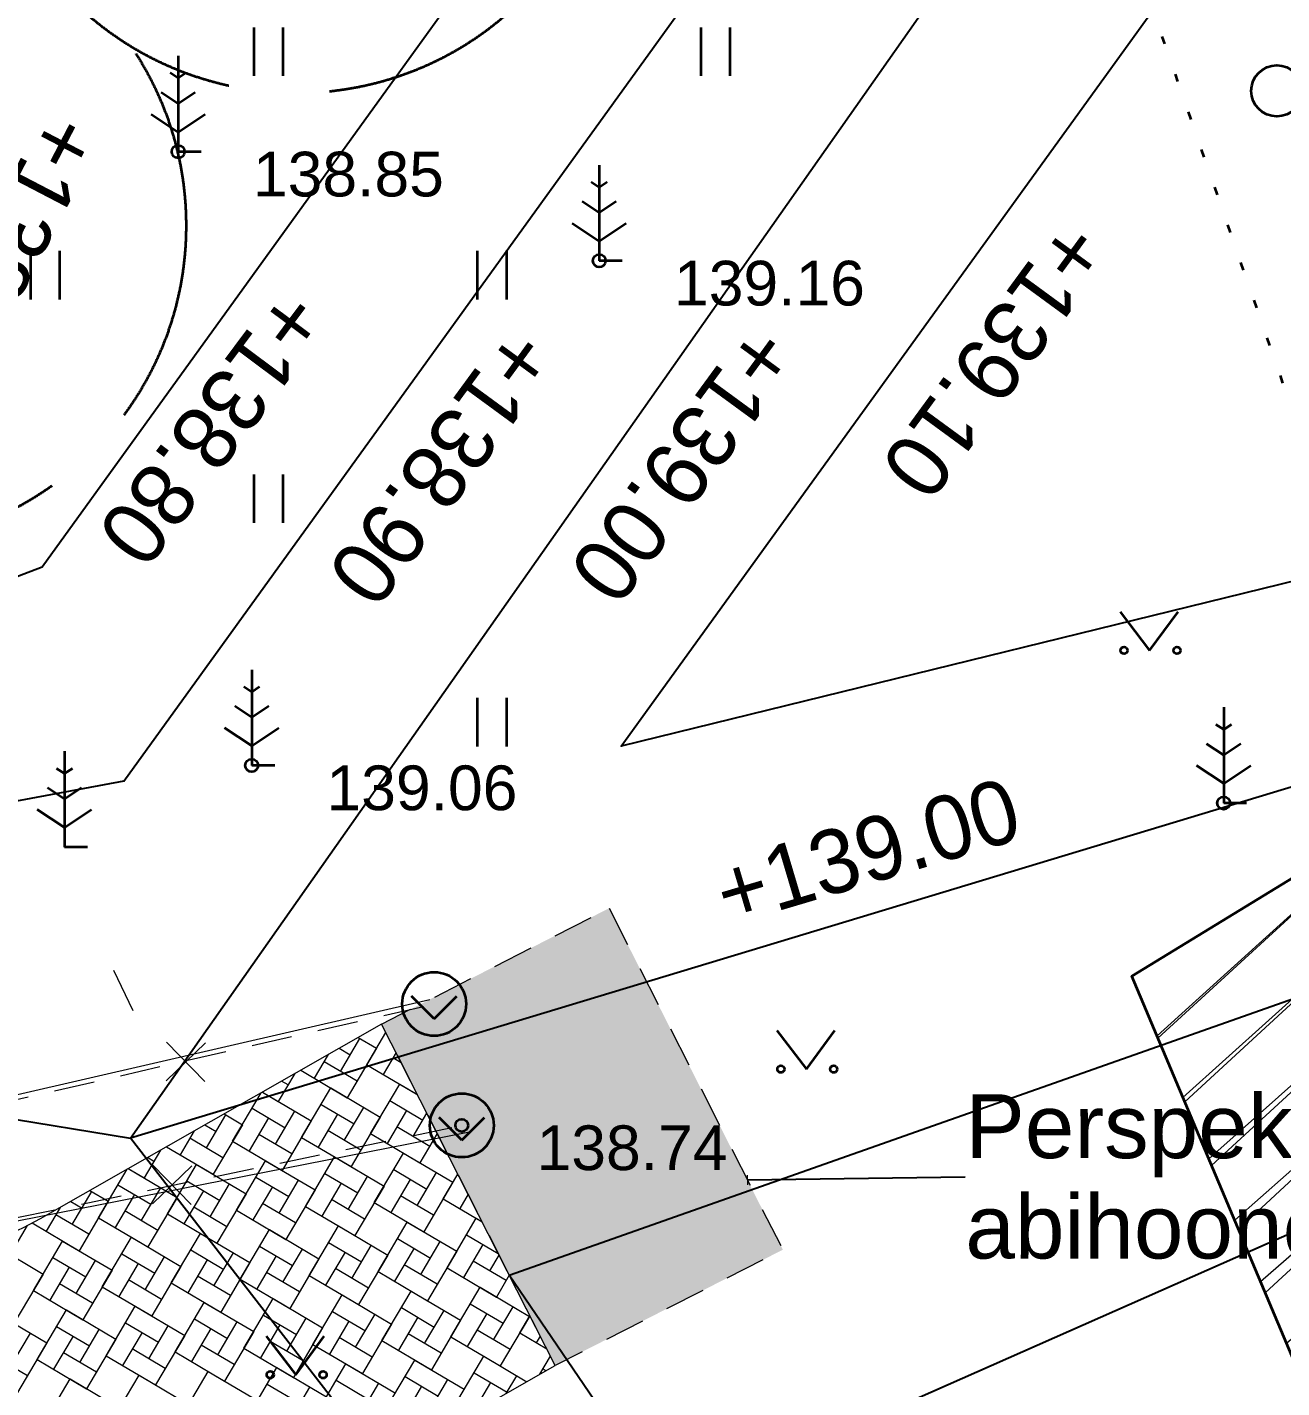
# Model space of a CAD drawing. Header units: millimetres. Extents: x 368386 to 996118, y -334862 to 250838.
# Drawn here: x 790731 to 810384, y -80723 to -59417 of the extents above; entities that cross this region are included whole.
import ezdxf

# ---------------------------------------------------------------- set-up
doc = ezdxf.new("R2010")
doc.units = ezdxf.units.MM
doc.header["$MEASUREMENT"] = 0
for name, pattern in [('HIDDEN', [4762.5, 3175, -1587.5]), ('KOLVIK', [625, 125, -500]), ('Long Dashed', [1058.3333015441901, 634.9999904632571, -423.333311080933])]:
    doc.linetypes.add(name, pattern=pattern)
doc.layers.add('_uusvertikaal', color=5, linetype='Continuous')
for name, color, linetype, lineweight in [('New_2D Drafting - General_Pen_No__1', 7, 'Continuous', 13), ('New__ASENDIPLAAN_Pen_No__1', 7, 'Continuous', 13), ('New__ASENDIPLAAN_Pen_No__101', 252, 'Continuous', 13), ('New_ei pindi_Pen_No__7', 7, 'Continuous', 35), ('New_HALJASTUS#1_Pen_No__7', 7, 'Continuous', 35), ('New_HALJASTUS_Pen_No__7', 7, 'Continuous', 35), ('New_Kanal_proj_kinnistu_Pen_No__7', 7, 'Continuous', 35), ('New_Kanal_proj_kinnistu_Pen_No__75', 6, 'Continuous', 20), ('New_korgus-EH2000#1_Pen_No__1', 7, 'Continuous', 13), ('New_korgus-EH2000#1_Pen_No__7', 7, 'Continuous', 35), ('New_KTRASS_Pen_No__75', 6, 'Continuous', 20), ('New_LIKV_TORUSTIK_Pen_No__1', 7, 'Continuous', 13), ('New_likvideeritav_Pen_No__1', 7, 'Continuous', 13), ('New_PUU_Pen_No__7', 7, 'Continuous', 35), ('New_TORUMP_Pen_No__7', 7, 'Continuous', 35)]:
    doc.layers.add(name, color=color, linetype=linetype, lineweight=lineweight)
doc.layers.add('New__ASENDIPLAAN_Pen_No__102', color=7, linetype='Continuous', lineweight=13, true_color=0xcccccc)
doc.layers.add('New__ASENDIPLAAN_Pen_No__61', color=7, linetype='Continuous', lineweight=20, true_color=0x6a6a6a)
doc.styles.add('GENERATED_STYLE_1', font='arial.ttf')
doc.linetypes.add('Ristid', pattern='A,0,[3,TRN_EP_AS-4-01_V01_Asendiplaan1.Shx,S=2000,R=0,X=0,Y=0],-2000,0', length=2000)
doc.dimstyles.new('GENERATED_STYLE__2', dxfattribs={"dimtxt": 0.18, "dimasz": 152, "dimexe": 0.18, "dimexo": 0.0625, "dimgap": 0, "dimtad": 0, "dimtih": 1, "dimtoh": 1, "dimdec": 4, "dimzin": 0, "dimdsep": 46, "dimcen": 0.09, "dimadec": 0, "dimazin": 0, "dimtfac": 1, "dimtdec": 4, "dimtmove": 0, "dimatfit": 3, "dimldrblk": 'ARROWHEAD_0', "dimfxl": 1, "dimtolj": 1, "dimtzin": 0, "dimarcsym": 0})

# ---------------------------------------------------------------- blocks, each defined once
blk = doc.blocks.new('*X1')
at = {"layer": 'New__ASENDIPLAAN_Pen_No__102', "color": 254, "linetype": 'Continuous', "lineweight": 13, "true_color": 0xcccccc}
for p, q in [((796049.7366564065, -75663.23046712972), (796348.450388563, -75157.11662237695)), ((795615.712290863, -75407.06470635776), (795791.3796896474, -75510.74545892578)), ((795638.8946814433, -75769.10242568507), (795943.8646978512, -75252.38849216652)), ((796202.2216646106, -75404.87350037045), (795744.7666399986, -76179.94440064828)), ((795915.8260414264, -75235.8397812546), (796202.2216646106, -75404.87350037045)), ((795447.6130712882, -75502.97092934005), (795228.05270648, -75874.9743842404)), ((795897.2516482025, -75921.587433889), (795380.5377146841, -75616.61741748112)), ((796509.7025472722, -75474.12733681935), (796308.0936231657, -75815.71547533367)), ((796591.277678747, -75634.49846559414), (796460.5786313697, -75557.35850857438)), ((794922.4004532091, -75802.62228161897), (794664.7257233128, -76239.20330955503)), ((795015.4847897362, -75749.51455656406), (795744.7666399986, -76179.94440064828)), ((796049.7366564065, -75663.23046712972), (796824.8075566842, -76120.68549174153)), ((794817.2107315167, -75980.84634279575), (794715.3710391728, -75920.73948166726)), ((795028.9546486274, -76802.53029272216), (795486.4096732393, -76027.45939244435)), ((795486.4096732393, -76027.45939244435), (796261.480573517, -76484.91441705616)), ((796108.995565313, -76743.27138381543), (796566.450589925, -75968.2004835376)), ((796566.450589925, -75968.2004835376), (796844.494149048, -76132.30472630587)), ((793948.9137319417, -76861.78920162891), (794397.1878351304, -76102.27363389773)), ((794415.2572886093, -76091.9644067704), (794664.7257233128, -76239.20330955503)), ((794415.2572886093, -76091.96440677039), (795181.4396568313, -76544.1733259629)), ((796413.9655817209, -76226.55745029687), (796930.6795152394, -76531.52746670475)), ((796832.2068646906, -76108.14876570429), (796824.8075566842, -76120.68549174153)), ((793538.0717569785, -76967.66116018425), (793843.0417733864, -76450.94722666571)), ((793815.0297874825, -76434.4142569767), (794101.3987401456, -76603.43223486964)), ((794253.8837483496, -76345.07526811035), (794770.5976818681, -76650.04528451823)), ((794618.1126736642, -76908.40225127751), (794923.0826900721, -76391.68831775896)), ((795592.2816317945, -76438.30136740755), (795287.3116153865, -76955.01530092611)), ((795333.9246650353, -76285.81635920361), (795850.6385985538, -76590.78637561148)), ((795698.1535903498, -76849.14334237076), (796003.1236067577, -76332.42940885221)), ((796261.480573517, -76484.91441705616), (795804.0255489051, -77259.98531733398)), ((796672.3225484802, -76379.0424585008), (796367.3525320722, -76895.75639201936)), ((796778.1945070355, -76789.88443346403), (796993.4590233999, -76425.15948014667)), ((793514.9160369191, -76605.63918207986), (793690.5567651824, -76709.30419342496)), ((794101.3987401456, -76603.43223486964), (793643.9437155337, -77378.50313514748)), ((794512.2407151089, -76497.5602763143), (794207.2706987009, -77014.27420983285)), ((795181.4396568313, -76544.1733259629), (794723.9846322194, -77319.24422624073)), ((795956.510557109, -77001.62835057471), (795439.7966235906, -76696.65833416683)), ((797036.5514737947, -76942.36944166796), (796519.8375402762, -76637.39942526008)), ((793346.7625989723, -76701.57633845547), (793127.2297820152, -77073.5331187396)), ((793796.4287237377, -77120.1461683882), (793279.7147902192, -76815.17615198031)), ((793948.9137319417, -76861.78920162891), (794723.9846322194, -77319.24422624073)), ((794876.4696404233, -77060.88725948145), (794359.7557069049, -76755.91724307356)), ((795028.9546486274, -76802.53029272216), (795804.0255489051, -77259.98531733398)), ((796108.995565313, -76743.27138381543), (796884.0664655907, -77200.72640842725)), ((797154.7111821091, -76742.17019458914), (796884.0664655907, -77200.72640842725)), ((792821.5499808935, -77001.22769073429), (792563.9027988481, -77437.76204405421)), ((792716.387807052, -77179.40507729493), (792614.5747852288, -77119.31395738933)), ((792914.6885357923, -76948.08903228615), (793643.9437155337, -77378.50313514748)), ((795088.213557534, -77882.57120940789), (795545.6685821459, -77107.50030913006)), ((795545.6685821459, -77107.50030913006), (796320.7394824236, -77564.95533374188)), ((796168.2544742196, -77823.31230050114), (796625.7094988317, -77048.24140022331)), ((796625.7094988317, -77048.24140022331), (797400.7803991092, -77505.69642483514)), ((791848.090807477, -78060.34793612809), (792296.3373628146, -77300.87904301305)), ((792314.4610346655, -77290.53888249247), (792563.9027988481, -77437.76204405421)), ((792314.4610346655, -77290.53888249246), (793080.6167323666, -77742.73206046209)), ((792928.1317241626, -78001.08902722136), (793385.5867487746, -77226.01812694353)), ((793385.5867487746, -77226.01812694353), (794160.6576490522, -77683.47315155534)), ((794008.1726408483, -77941.83011831462), (794465.6276654602, -77166.75921803681)), ((794465.6276654602, -77166.75921803681), (795240.6985657379, -77624.21424264862)), ((796473.2244906275, -77306.59836698258), (796989.938424146, -77611.56838339046)), ((792153.0608238849, -77543.63400260954), (792669.7747574034, -77848.60401901741)), ((793233.1017405705, -77484.3750937028), (793749.815674089, -77789.34511011068)), ((793597.3306658851, -78047.70207686996), (793902.300682293, -77530.98814335141)), ((794313.1426572562, -77425.11618479606), (794829.8565907747, -77730.08620120394)), ((794677.3715825708, -77988.44316796323), (794982.3415989787, -77471.72923444468)), ((795651.5405407011, -77518.34228409326), (795346.5705242931, -78035.05621761183)), ((795393.1835739419, -77365.85727588933), (795909.8975074604, -77670.82729229721)), ((795757.4124992564, -77929.18425905648), (796062.3825156643, -77412.47032553794)), ((796731.5814573868, -77459.08337518653), (796426.6114409788, -77975.79730870508)), ((796837.4534159421, -77869.92535014974), (797142.42343235, -77353.2114166312)), ((797400.7803991092, -77505.69642483514), (796943.3253744973, -78280.76732511296)), ((797248.2953909053, -77764.05339159441), (797477.2154995275, -77376.19162347412)), ((791437.2488325139, -78166.21989468344), (791742.2188489218, -77649.50596116489)), ((791714.2335335388, -77632.98873269874), (792000.575815681, -77801.99096936882)), ((792411.4177906441, -77696.11901081348), (792106.4477742361, -78212.83294433204)), ((792517.2897491994, -78106.96098577669), (792822.2597656073, -77590.24705225814)), ((793080.6167323666, -77742.73206046209), (792623.1617077547, -78517.80296073991)), ((793491.4587073298, -77636.86010190673), (793186.4886909218, -78153.57403542529)), ((794160.6576490522, -77683.47315155534), (793703.2026244403, -78458.54405183317)), ((794571.4996240155, -77577.60119300001), (794266.5296076075, -78094.31512651857)), ((795240.6985657379, -77624.21424264862), (794783.243541126, -78399.28514292644)), ((796320.7394824236, -77564.95533374188), (795863.2844578117, -78340.02623401971)), ((797095.8103827013, -78022.41035835368), (796579.0964491828, -77717.4403419458)), ((797248.2953909053, -77764.05339159441), (797857.3600665112, -78123.52979055306)), ((797638.4676582367, -77693.20233791652), (797506.6523576645, -77916.53839979836)), ((791245.9121266567, -77900.18174757066), (791026.4068575506, -78272.09185323877)), ((791414.1197829753, -77804.21365780188), (791589.7338407178, -77907.86292792416)), ((792000.575815681, -77801.99096936882), (791543.1207910691, -78577.06186964666)), ((792775.6467159586, -78259.44599398064), (792258.9327824402, -77954.47597757276)), ((793855.6876326443, -78200.18708507389), (793338.9736991258, -77895.21706866601)), ((794008.1726408483, -77941.83011831462), (794783.243541126, -78399.28514292644)), ((794935.7285493299, -78140.92817616716), (794419.0146158115, -77835.95815975929)), ((795088.213557534, -77882.57120940789), (795863.2844578117, -78340.02623401971)), ((796015.7694660156, -78081.66926726043), (795499.0555324972, -77776.69925085254)), ((796168.2544742196, -77823.31230050114), (796943.3253744973, -78280.76732511296)), ((790732.1430012326, -78180.44426886679), (790463.0798743833, -78636.3207785534)), ((790806.9255674463, -78142.55167964875), (791543.1207910691, -78577.06186964666)), ((791695.605799273, -78318.70490288737), (791178.8918657546, -78013.73488647949)), ((791848.090807477, -78060.34793612809), (792623.1617077547, -78517.80296073991)), ((792928.1317241626, -78001.08902722136), (793703.2026244403, -78458.54405183317)), ((795147.4724664406, -78962.61212609359), (795604.9274910525, -78187.54122581576)), ((795604.9274910525, -78187.54122581576), (796379.9983913302, -78644.99625042758)), ((796227.5133831262, -78903.35321718686), (796684.9684077383, -78128.28231690904)), ((796684.9684077383, -78128.28231690904), (797460.0393080158, -78585.73734152086)), ((797307.554299812, -78844.09430828012), (797765.0093244239, -78069.0234080023)), ((797765.0093244239, -78069.0234080023), (797857.3600665112, -78123.529790553)), ((791907.3497163835, -79140.3888528138), (792364.8047409954, -78365.31795253597)), ((792364.8047409954, -78365.31795253597), (793139.8756412731, -78822.77297714779)), ((792987.3906330691, -79081.12994390707), (793444.8456576811, -78306.05904362924)), ((793444.8456576811, -78306.05904362924), (794219.9165579587, -78763.51406824107)), ((794067.4315497549, -79021.87103500032), (794524.8865743668, -78246.8001347225)), ((794524.8865743668, -78246.8001347225), (795299.9574746445, -78704.25515933432)), ((796532.4833995341, -78386.63928366831), (797049.1973330526, -78691.60930007618)), ((797612.5243162198, -78327.38037476156), (798110.5766997255, -78621.33614741784)), ((790204.7229076242, -78483.83577034945), (790979.7938079018, -78941.29079496127)), ((790827.3087996979, -79199.64776172054), (791284.7638243098, -78424.57686144272)), ((791284.7638243098, -78424.57686144272), (792059.8347245875, -78882.03188605454)), ((793292.360649477, -78564.41601038851), (793809.0745829955, -78869.38602679639)), ((793656.5895747916, -79127.74299355567), (793961.5595911995, -78611.02906003712)), ((794372.4015661628, -78505.15710148177), (794889.1154996813, -78810.12711788966)), ((794736.6304914774, -79068.48408464892), (795041.6005078853, -78551.77015113039)), ((795710.7994496077, -78598.38320077898), (795405.8294331997, -79115.09713429752)), ((795452.4424828485, -78445.89819257503), (795969.156416367, -78750.86820898291)), ((795816.671408163, -79009.22517574219), (796121.6414245709, -78492.51124222364)), ((796790.8403662934, -78539.12429187224), (796485.8703498854, -79055.8382253908)), ((796896.7123248487, -78949.96626683546), (797201.6823412566, -78433.25233331691)), ((797460.0393080158, -78585.73734152086), (797002.5842834039, -79360.80824179867)), ((797870.8812829792, -78479.8653829655), (797565.9112665711, -78996.57931648406)), ((791132.2788161058, -78682.93382820199), (791648.9927496243, -78987.90384460986)), ((791496.5077414204, -79246.26081136914), (791801.4777578283, -78729.54687785059)), ((792470.6766995506, -78776.15992749917), (792165.7066831426, -79292.87386101774)), ((792212.3197327914, -78623.67491929524), (792729.0336663099, -78928.64493570312)), ((792576.5486581059, -79187.0019024624), (792881.5186745138, -78670.28796894386)), ((793139.8756412731, -78822.77297714779), (792682.4206166612, -79597.84387742562)), ((793550.7176162363, -78716.90101859246), (793245.7475998283, -79233.614952111)), ((794219.9165579587, -78763.51406824107), (793762.4615333468, -79538.58496851889)), ((794630.758532922, -78657.64210968571), (794325.7885165141, -79174.35604320427)), ((795299.9574746445, -78704.25515933432), (794842.5024500326, -79479.32605961215)), ((796379.9983913302, -78644.99625042758), (795922.5433667183, -79420.0671507054)), ((797155.069291608, -79102.4512750394), (796638.3553580894, -78797.48125863152)), ((798235.1102082935, -79043.19236613266), (797718.3962747752, -78738.22234972478)), ((797976.7532415345, -78890.70735792872), (798122.2242120409, -78644.23434963581)), ((790979.7938079018, -78941.29079496127), (790522.3387832899, -79716.3616952391)), ((791390.635782865, -78835.41883640592), (791085.6657664571, -79352.13276992449)), ((792059.8347245875, -78882.03188605454), (791602.3796999756, -79657.10278633235)), ((792834.9056248651, -79339.48691066634), (792318.1916913467, -79034.51689425846)), ((793914.9465415508, -79280.2280017596), (793398.2326080323, -78975.25798535174)), ((794067.4315497549, -79021.87103500032), (794842.5024500326, -79479.32605961215)), ((794994.9874582365, -79220.96909285287), (794478.2735247181, -78915.99907644499)), ((795147.4724664406, -78962.61212609359), (795922.5433667183, -79420.0671507054)), ((796075.0283749222, -79161.71018394612), (795558.3144414038, -78856.74016753824)), ((796227.5133831262, -78903.35321718686), (797002.5842834039, -79360.80824179867)), ((797307.554299812, -78844.09430828012), (798082.6252000896, -79301.54933289194)), ((798283.4764097435, -78961.2449980114), (798082.6252000896, -79301.54933289194)), ((790827.3087996979, -79199.64776172054), (791602.3796999756, -79657.10278633235)), ((791754.8647081795, -79398.74581957307), (791238.1507746611, -79093.7758031652)), ((791907.3497163835, -79140.3888528138), (792682.4206166612, -79597.84387742562)), ((792987.3906330691, -79081.12994390707), (793762.4615333468, -79538.58496851889)), ((796286.7722920327, -79983.39413387257), (796744.2273166447, -79208.32323359474)), ((796744.2273166447, -79208.32323359474), (797519.2982169223, -79665.77825820656)), ((797366.8132087186, -79924.13522496582), (797824.2682333305, -79149.06432468799)), ((797824.2682333305, -79149.06432468799), (798599.3391336082, -79606.51934929982)), ((791966.6086252901, -80220.4297694995), (792424.063649902, -79445.35886922167)), ((792424.063649902, -79445.35886922167), (793199.1345501797, -79902.8138938335)), ((793046.6495419757, -80161.17086059277), (793504.1045665877, -79386.09996031495)), ((793504.1045665877, -79386.09996031495), (794279.1754668653, -79843.55498492677)), ((794126.6904586614, -80101.91195168605), (794584.1454832733, -79326.84105140822)), ((794584.1454832733, -79326.84105140822), (795359.216383551, -79784.29607602004)), ((795206.7313753471, -80042.6530427793), (795664.186399959, -79267.58214250149)), ((795664.186399959, -79267.58214250149), (796439.2573002367, -79725.0371671133)), ((796591.7423084406, -79466.680200354), (797108.4562419591, -79771.65021676189)), ((797671.7832251264, -79407.42129144726), (798188.497158645, -79712.39130785514)), ((798036.0121504411, -79970.74827461442), (798340.982166849, -79454.03434109587)), ((790263.9818165308, -79563.87668703518), (791039.0527168084, -80021.331711647)), ((790886.5677086045, -80279.68867840625), (791344.0227332164, -79504.61777812842)), ((791344.0227332164, -79504.61777812842), (792119.0936334941, -79962.07280274024)), ((793351.6195583836, -79644.45692707422), (793868.3334919021, -79949.42694348209)), ((794431.6604750693, -79585.19801816749), (794948.3744085878, -79890.16803457537)), ((794795.8894003839, -80148.52500133465), (795100.8594167918, -79631.8110678161)), ((795770.0583585142, -79678.42411746469), (795465.0883421062, -80195.13805098325)), ((795511.701391755, -79525.93910926074), (796028.4153252735, -79830.90912566862)), ((795875.9303170695, -80089.2660924279), (796180.9003334774, -79572.55215890936)), ((796850.0992751999, -79619.16520855794), (796545.1292587919, -80135.8791420765)), ((796955.9712337552, -80030.00718352117), (797260.9412501631, -79513.29325000262)), ((797519.2982169223, -79665.77825820656), (797061.8431923104, -80440.84915848439)), ((797930.1401918856, -79559.90629965121), (797625.1701754777, -80076.62023316976)), ((798599.3391336082, -79606.51934929982), (798141.8841089963, -80381.59024957764)), ((798446.8541254043, -79864.87631605908), (798605.9808051486, -79595.2662947627)), ((790475.7257336413, -80385.5606369616), (790780.6957500492, -79868.84670344305)), ((791191.5377250124, -79762.97474488769), (791708.2516585309, -80067.94476129557)), ((791555.766650327, -80326.30172805484), (791860.7366667348, -79809.5877945363)), ((792529.9356084572, -79856.20084418489), (792224.9655920492, -80372.91477770344)), ((792271.578641698, -79703.71583598094), (792788.2925752165, -80008.68585238882)), ((792635.8075670125, -80267.0428191481), (792940.7775834204, -79750.32888562955)), ((793609.9765251429, -79796.94193527816), (793305.0065087349, -80313.65586879672)), ((793715.8484836982, -80207.78391024137), (794020.8185001061, -79691.06997672284)), ((794279.1754668653, -79843.55498492677), (793821.7204422534, -80618.62588520459)), ((794690.0174418285, -79737.68302637142), (794385.0474254206, -80254.39695988999)), ((795359.216383551, -79784.29607602004), (794901.7613589391, -80559.36697629787)), ((796439.2573002367, -79725.0371671133), (795981.8022756248, -80500.10806739112)), ((797214.3282005144, -80182.4921917251), (796697.6142669959, -79877.52217531722)), ((798294.3691172001, -80123.23328281836), (797777.6551836818, -79818.26326641049)), ((798446.8541254043, -79864.87631605908), (798870.2265993685, -80114.75521801229)), ((791039.0527168084, -80021.331711647), (790581.5976921965, -80796.40261192482)), ((791449.8946917716, -79915.45975309162), (791144.9246753637, -80432.17368661019)), ((792119.0936334941, -79962.07280274024), (791661.6386088822, -80737.14370301807)), ((793199.1345501797, -79902.8138938335), (792741.6795255678, -80677.88479411132)), ((793974.2054504574, -80360.26891844532), (793457.4915169389, -80055.29890203744)), ((794126.6904586614, -80101.91195168605), (794901.7613589391, -80559.36697629787)), ((795054.246367143, -80301.01000953859), (794537.5324336246, -79996.0399931307)), ((795206.7313753471, -80042.6530427793), (795981.8022756248, -80500.10806739112)), ((796134.2872838287, -80241.75110063184), (795617.5733503103, -79936.78108422397)), ((796286.7722920327, -79983.39413387257), (797061.8431923104, -80440.84915848439)), ((797366.8132087186, -79924.13522496582), (798141.8841089963, -80381.59024957764)), ((798767.2330028511, -79912.27694313823), (798705.2110921633, -80017.36132426302)), ((790734.0827004005, -80538.04564516553), (790217.368766882, -80233.07562875767)), ((790886.5677086045, -80279.68867840625), (791661.6386088822, -80737.14370301807)), ((791814.1236170861, -80478.78673625879), (791297.4096835677, -80173.8167198509)), ((791966.6086252901, -80220.4297694995), (792741.6795255678, -80677.88479411132)), ((792894.1645337717, -80419.52782735204), (792377.4506002533, -80114.55781094416)), ((793046.6495419757, -80161.17086059277), (793821.7204422534, -80618.62588520459)), ((796346.0312009393, -81063.43505055827), (796803.4862255513, -80288.36415028044)), ((796803.4862255513, -80288.36415028044), (797578.5571258289, -80745.81917489225)), ((797426.072117625, -81004.17614165152), (797883.5271422369, -80229.1052413737)), ((797883.5271422369, -80229.1052413737), (798558.9650015541, -80627.75579379027)), ((798761.5085247516, -80512.19794439313), (798928.4852005538, -80229.28759151387)), ((792025.8675341967, -81300.47068618522), (792483.3225588086, -80525.3997859074)), ((792483.3225588086, -80525.3997859074), (793258.3934590863, -80982.85481051922)), ((793105.9084508823, -81241.2117772785), (793563.3634754943, -80466.14087700067)), ((793563.3634754943, -80466.14087700067), (794338.4343757719, -80923.59590161248)), ((794185.949367568, -81181.95286837175), (794643.4043921799, -80406.88196809393)), ((794643.4043921799, -80406.88196809393), (795418.4752924576, -80864.33699270575)), ((795265.9902842537, -81122.69395946502), (795723.4453088656, -80347.62305918719)), ((795723.4453088656, -80347.62305918719), (796498.5162091433, -80805.078083799)), ((797731.0421340329, -80487.46220813297), (798247.7560675514, -80792.43222454084)), ((798236.2959066727, -80811.849296672), (798400.2410757554, -80534.07525778159)), ((798811.0830507186, -80428.20329922624), (798859.0787521176, -80456.53086868713)), ((790945.8266175111, -81359.72959509197), (791403.281642123, -80584.65869481413)), ((791403.281642123, -80584.65869481413), (792178.3525424007, -81042.11371942595)), ((794490.9193839759, -80665.23893485319), (795007.6333174944, -80970.20895126107)), ((794855.1483092905, -81228.56591802035), (795160.1183256983, -80711.8519845018)), ((795570.9603006616, -80605.98002594645), (796087.6742341801, -80910.95004235434)), ((795935.1892259761, -81169.3070091136), (796240.159242384, -80652.59307559507)), ((796909.3581841065, -80699.20612524365), (796604.3881676985, -81215.9200587622)), ((796651.0012173472, -80546.7211170397), (797167.7151508657, -80851.69113344759)), ((797015.2301426618, -81110.04810020687), (797320.2001590697, -80593.33416668832)), ((797989.3991007921, -80639.9472163369), (797711.0832885936, -81111.5006489509))]:
    blk.add_line(p, q, dxfattribs=at)
blk = doc.blocks.new('ARROWHEAD_0')
at = {"color": 0, "linetype": 'Continuous', "lineweight": 0}
for p, q in [((0, 0), (-1, 0)), ((0, -0.5), (0, 0.5))]:
    blk.add_line(p, q, dxfattribs=at)

msp = doc.modelspace()

# ---------------------------------------------------------------- hatches: boundary and pattern name
at = {"layer": 'New__ASENDIPLAAN_Pen_No__101', "linetype": 'Continuous', "lineweight": 0, "true_color": 0x262626}
msp.add_hatch(color=250, dxfattribs=at).paths.add_polyline_path([(799847.4421562393, -73213.29951943303), (802567.7304829882, -78561.1992398241), (799002.4640027278, -80374.72479098983), (796282.1756759788, -75026.82507059892)])
at = {"layer": 'New_Kanal_proj_kinnistu_Pen_No__75', "linetype": 'Continuous', "lineweight": 20}
h = msp.add_hatch(dxfattribs=at)
h.set_pattern_fill('JIS_LC_20_0001', color=6, style=0, pattern_type=2)
h.set_pattern_definition([(45, (-640525210.1040568, -6432847529.913312), (-707.1067811865477, 707.1067811865477), []), (45, (-640525190.1040568, -6432847529.913312), (-707.1067811865477, 707.1067811865477), [])])
h.paths.add_polyline_path([(828012.823012828, -100795.2954084734), (812637.8626403707, -71463.95242634512), (808033.9408392861, -74275.3324718336), (813845.9541281295, -88063.57640727708), (798437.4965517159, -91084.89229671011), (795197.261066463, -93029.41064956883), (790915.0717092521, -104103.9324053685), (789203.4379178035, -112199.5449108193), (790458.6368200212, -117957.6920545782), (786065.4406620265, -119325.9644950862), (782984.4943176099, -116817.4638846079), (771003.0498918454, -120067.1117822761), (769576.6903702711, -111344.3741244386), (766723.963441847, -112028.5110264207), (762728.9171956322, -108258.7016564916), (745099.0777096554, -100277.1112858439), (743276.9772676361, -100858.1137466366), (742307.0526352926, -103423.6247423227), (742763.4875245235, -104962.931066298), (745673.2693069457, -105076.9545654888), (747955.4476956214, -106502.2373912046), (755087.2610741603, -114141.759993055), (758399.6164812084, -125902.6605547527), (762792.812639203, -128069.0920320461), (765417.320151751, -131375.7503158535), (771921.5340791811, -133143.1022747541), (774032.5518486166, -130463.5691433335), (777341.7097235174, -126244.7283244813), (786926.8660527264, -125674.61492169), (800512.552927768, -119666.0535507957), (796062.3019156588, -112482.623581321), (798287.4293930904, -109803.0890864442)])

# ---------------------------------------------------------------- linework, layer by layer
at = {"layer": '_uusvertikaal', "color": 5}
for p, q in [((790963.5725446502, -67868.979414547), (806028.8074795407, -47005.40237336418)), ((792242.4486570822, -71222.444136023), (807398.1130283698, -50233.63296996815)), ((792350.2964099451, -76811.62428881577), (808767.418577199, -53461.86356657211)), ((813587.6816488194, -70392.10031427487), (792350.2964099451, -76811.62428881577)), ((816011.6950462946, -75880.6483052157), (803230.7166583798, -81525.35850840299))]:
    msp.add_line(p, q, dxfattribs=at)
at = {"layer": '_uusvertikaal'}
msp.add_line((784934.7698647513, -75608.33396171826), (792350.2964099451, -76811.62428881577), dxfattribs=at)
at = {"layer": '_uusvertikaal', "color": 5}
for points in [[(812375.6749500817, -67647.82631880445), (800036.9378276619, -70677.10933062158), (810136.724126028, -56690.09416317612)], [(792242.4486570822, -71222.444136023), (783416.4894795786, -72868.77490658838)], [(807540.0869525106, -92552.1018201102), (798283.4765068168, -78961.24483353914), (814799.688347557, -73136.37430974528)], [(807698.0715269194, -96635.40432256198), (792350.2964099451, -76811.62428881579)]]:
    msp.add_lwpolyline(points, dxfattribs=at)
at = {"layer": '_uusvertikaal'}
msp.add_lwpolyline([(779112.5513195926, -72354.48458093754), (782446.060498864, -71117.74951797121), (790963.5725446502, -67868.97941454698)], dxfattribs=at)
at = {"layer": 'New_2D Drafting - General_Pen_No__1', "color": 7, "linetype": 'Continuous', "lineweight": 13}
msp.add_line((792391.1631292552, -74821.31922009948), (792088.617598044, -74190.0774268506), dxfattribs=at)
at = {"layer": 'New__ASENDIPLAAN_Pen_No__1', "color": 7, "linetype": 'Continuous', "lineweight": 13, "flags": 128}
msp.add_lwpolyline([(778260.0638679237, -70770.3082778296), (781397.0873436508, -76586.53527817474, -0.2341365603581545), (781489.3587374038, -79248.55589863137), (779757.4520012845, -83071.8219423602), (782198.706931862, -84256.33258252787), (787697.9771287035, -86824.31237136769), (799002.4640027278, -80374.72479098983), (797801.0025096994, -78012.7347385766), (796282.1756759788, -75026.82507059892), (790933.6149555712, -78078.35772127617, -0.4178513852653502), (785452.7726149445, -76543.00922903566), (782049.9187232727, -70402.95810063176), (781332.6104302615, -69108.6593343239)], format="xyb", close=True, dxfattribs=at)
at = {"layer": 'New__ASENDIPLAAN_Pen_No__61', "color": 251, "linetype": 'Long Dashed', "lineweight": 20, "true_color": 0x6a6a6a, "flags": 128}
msp.add_lwpolyline([(799847.4421562393, -73213.29951943303), (802567.7304829882, -78561.1992398241), (799002.4640027278, -80374.72479098983), (796282.1756759788, -75026.82507059892)], close=True, dxfattribs=at)
at = {"layer": 'New_ei pindi_Pen_No__7', "color": 7, "linetype": 'HIDDEN', "lineweight": 35}
for centre, radius in [((804441.0361594596, -44567.67403289028), 50000), ((788219.4498052663, -62524.68412417271), 5000)]:
    msp.add_circle(centre, radius, dxfattribs=at)
msp.add_arc((794955.132925876, -55445.46321081819), 5000.000000154951, 221.3063167326363, 311.3069591502642, dxfattribs=at)
at = {"layer": 'New_HALJASTUS#1_Pen_No__7', "color": 7, "linetype": 'Continuous', "lineweight": 35}
for p, q in [((794282.0977201296, -59419.49397373298), (794282.0977201296, -60180.60968305269)), ((794737.1536982788, -59419.49397373298), (794737.1536982788, -60180.60968305269)), ((801282.0977201296, -59419.49397373298), (801282.0977201296, -60180.60968305269)), ((801737.1536982788, -59419.49397373298), (801737.1536982788, -60180.60968305269)), ((790782.0977201296, -62919.49397373298), (790782.0977201296, -63680.60968305269)), ((791237.1536982788, -62919.49397373298), (791237.1536982788, -63680.60968305269)), ((797782.0977201296, -62919.49397373298), (797782.0977201296, -63680.60968305269)), ((798237.1536982788, -62919.49397373298), (798237.1536982788, -63680.60968305269)), ((794282.0977201296, -66419.49397373298), (794282.0977201296, -67180.6096830527)), ((794737.1536982788, -66419.49397373298), (794737.1536982788, -67180.6096830527)), ((807850.7373242716, -68569.67926631967), (808314.1421039433, -69176.38555123756)), ((808314.1421039433, -69176.38555123756), (808759.7236228718, -68569.67926631967)), ((797782.0977201296, -69919.49397373298), (797782.0977201296, -70680.6096830527)), ((798237.1536982788, -69919.49397373298), (798237.1536982788, -70680.6096830527)), ((802474.4060261252, -75126.18084951589), (802937.8108057969, -75732.88713443378)), ((802937.8108057969, -75732.88713443378), (803383.3923247254, -75126.18084951589)), ((794475.4740947934, -79912.42700583587), (794938.8788744651, -80519.13329075376)), ((794938.8788744651, -80519.13329075376), (795384.4603933936, -79912.42700583587))]:
    msp.add_line(p, q, dxfattribs=at)
at = {"layer": 'New_HALJASTUS#1_Pen_No__7', "color": 7, "linetype": 'KOLVIK', "lineweight": 35, "flags": 128}
msp.add_lwpolyline([(802138.6257092778, -30211.05182777444), (802430.6257091772, -34393.05182780424), (807069.6257092601, -43545.0518285046), (814375.6257092424, -51630.05182846735), (805416.6257092108, -50692.05182838539), (811741.8811382337, -68851.30604031781), (822615.75116793, -71555.05182828108)], dxfattribs=at)
at = {"layer": 'New_HALJASTUS#1_Pen_No__7', "color": 7, "linetype": 'Continuous', "lineweight": 35}
for centre, radius in [((810306.027775219, -60413.90804994205), 400.0000000232831), ((807913.1187369891, -69176.38555123756), 55.00591521184057), ((808741.9003621286, -69176.38555123756), 55.00591521184057), ((802536.7874388427, -75732.88713443378), 55.00591521184057), ((803365.5690639822, -75732.88713443378), 55.00591521184057), ((794537.855507511, -80519.13329075376), 55.00591521184057), ((795366.6371326505, -80519.13329075376), 55.00591521184057)]:
    msp.add_circle(centre, radius, dxfattribs=at)
at = {"layer": 'New_HALJASTUS_Pen_No__7', "color": 7, "linetype": 'Continuous', "lineweight": 35}
msp.add_circle((810306.0277752188, -60413.90804994205), 400.0000000232831, dxfattribs=at)
at = {"layer": 'New_Kanal_proj_kinnistu_Pen_No__7', "color": 7, "linetype": 'Continuous', "lineweight": 35, "flags": 128}
msp.add_lwpolyline([(758399.6164812084, -125902.6605547527), (755087.2610741603, -114141.759993055), (747955.4476956214, -106502.2373912046), (745673.2693069457, -105076.9545654888), (742763.4875245235, -104962.931066298), (742307.0526352926, -103423.6247423227), (743276.9772676361, -100858.1137466366), (745099.0777096554, -100277.1112858439), (762728.9171956322, -108258.7016564916), (766723.963441847, -112028.5110264207), (769576.6903702711, -111344.3741244386), (771003.0498918454, -120067.1117822761), (782984.4943176099, -116817.4638846079), (786065.4406620265, -119325.9644950862), (790458.6368200212, -117957.6920545782), (789203.4379178035, -112199.5449108193), (790915.0717092521, -104103.9324053685), (795197.261066463, -93029.41064956883), (798437.4965517159, -91084.89229671011), (813845.9541281295, -88063.57640727708), (808033.9408392861, -74275.3324718336), (812637.8626403707, -71463.95242634512)], dxfattribs=at)
at = {"layer": 'New_Kanal_proj_kinnistu_Pen_No__75', "color": 6, "linetype": 'Continuous', "lineweight": 20, "flags": 128}
msp.add_lwpolyline([(758399.6164812084, -125902.6605547527), (755087.2610741603, -114141.759993055), (747955.4476956214, -106502.2373912046), (745673.2693069457, -105076.9545654888), (742763.4875245235, -104962.931066298), (742307.0526352926, -103423.6247423227), (743276.9772676361, -100858.1137466366), (745099.0777096554, -100277.1112858439), (762728.9171956322, -108258.7016564916), (766723.963441847, -112028.5110264207), (769576.6903702711, -111344.3741244386), (771003.0498918454, -120067.1117822761), (782984.4943176099, -116817.4638846079), (786065.4406620265, -119325.9644950862), (790458.6368200212, -117957.6920545782), (789203.4379178035, -112199.5449108193), (790915.0717092521, -104103.9324053685), (795197.261066463, -93029.41064956883), (798437.4965517159, -91084.89229671011), (813845.9541281295, -88063.57640727708), (808033.9408392861, -74275.3324718336), (812637.8626403707, -71463.95242634512)], dxfattribs=at)
at = {"layer": 'New_korgus-EH2000#1_Pen_No__7', "color": 7, "linetype": 'Continuous', "lineweight": 35}
for centre in [(793095.6257092145, -61367.05182819912), (799691.625709234, -63075.05182783405), (794247.6257092163, -70978.05182776699), (809473.6257092406, -71567.05182838539), (797538.6257091847, -76614.05182770739)]:
    msp.add_circle(centre, 99.99999997671694, dxfattribs=at)
at = {"layer": 'New_KTRASS_Pen_No__75', "color": 6, "linetype": 'Long Dashed', "lineweight": 20, "flags": 128}
for points in [[(781913.1884367049, -78182.7967134426), (780179.6257092461, -80209.05182837794), (781913.1884367049, -78182.7967134426), (797105.6257092238, -74713.05182810227)], [(780179.6257092461, -80209.05182837794), (797538.6257091847, -76614.05182770739)]]:
    msp.add_lwpolyline(points, dxfattribs=at)
at = {"layer": 'New_LIKV_TORUSTIK_Pen_No__1', "color": 7, "linetype": 'Ristid', "lineweight": 13}
for points in [[(773450.7372937474, -87083.39702106366), (780279.6393744025, -80082.04290039188), (781985.6567964266, -78107.09258123583), (797035.9220349306, -74643.42083177812)], [(797685.9885864501, -76715.19907611705), (780221.7604973662, -80148.58281753308)]]:
    msp.add_lwpolyline(points, dxfattribs=at)
at = {"layer": 'New_likvideeritav_Pen_No__1', "color": 7, "linetype": 'Continuous', "lineweight": 13, "flags": 128}
for points in [[(793522.401646675, -75319.0061979707), (792905.8168597625, -75916.91290855069)], [(793513.0626085087, -75926.251945902), (792915.1558979288, -75309.66715968806)], [(793308.3556037707, -77245.42058411051), (792691.7708168583, -77843.3272946905)], [(793299.0165656045, -77852.66633204182), (792701.1098550245, -77236.08154582788)]]:
    msp.add_lwpolyline(points, dxfattribs=at)
at = {"layer": 'New_PUU_Pen_No__7', "color": 7, "linetype": 'Continuous', "lineweight": 35}
for p, q in [((793095.6257092145, -59867.05182819912), (793095.6257092145, -61367.05182819912)), ((793095.6257092145, -60217.0518278266), (792971.207445076, -60134.10631894419)), ((793220.043973353, -60134.10631894419), (793095.6257092145, -60217.0518278266)), ((793095.6257092145, -60617.05182819912), (792829.0151432699, -60439.31145082513)), ((793362.236275159, -60439.31145082513), (793095.6257092145, -60617.05182819912)), ((792671.3616404992, -60777.70289360831), (793095.6257092145, -61060.54560608516)), ((793095.6257092145, -61060.54560608516), (793519.8897779298, -60777.70289360831)), ((793455.6257092005, -61367.05182819912), (793095.6257092145, -61367.05182819912)), ((799691.625709234, -61575.05182783405), (799691.625709234, -63075.05182783405)), ((799691.625709234, -61925.05182746152), (799567.2074450955, -61842.10631857911)), ((799816.0439733726, -61842.10631857911), (799691.625709234, -61925.05182746152)), ((799691.625709234, -62325.05182783405), (799425.0151432895, -62147.31145046005)), ((799958.2362751786, -62147.31145046005), (799691.625709234, -62325.05182783405)), ((799267.3616405188, -62485.70289324323), (799691.625709234, -62768.54560572008)), ((799691.625709234, -62768.54560572008), (800115.8897779493, -62485.70289324323)), ((800051.6257092201, -63075.05182783405), (799691.625709234, -63075.05182783405)), ((794247.6257092163, -69478.05182776699), (794247.6257092163, -70978.05182776699)), ((794247.6257092163, -69828.05182739446), (794123.2074450778, -69745.10631851206)), ((794372.0439733549, -69745.10631851206), (794247.6257092163, -69828.05182739446)), ((794247.6257092163, -70228.05182776699), (793981.0151432718, -70050.311450393)), ((794514.2362751609, -70050.311450393), (794247.6257092163, -70228.05182776699)), ((809473.6257092406, -70067.05182838539), (809473.6257092406, -71567.05182838539)), ((793823.3616405011, -70388.70289317617), (794247.6257092163, -70671.54560565302)), ((794247.6257092163, -70671.54560565302), (794671.8897779316, -70388.70289317617)), ((809473.6257092406, -70417.05182801286), (809349.207445102, -70334.10631913046)), ((809598.0439733791, -70334.10631913046), (809473.6257092406, -70417.05182801286)), ((809473.6257092406, -70817.05182838539), (809207.015143296, -70639.3114510114)), ((809740.2362751851, -70639.3114510114), (809473.6257092406, -70817.05182838539)), ((791313.625709208, -70756.05182769994), (791313.625709208, -72256.05182769994)), ((791313.625709208, -71106.0518273274), (791189.2074450694, -71023.106318445)), ((791438.0439733465, -71023.106318445), (791313.625709208, -71106.0518273274)), ((794607.6257092024, -70978.05182776699), (794247.6257092163, -70978.05182776699)), ((809049.3616405253, -70977.70289379457), (809473.6257092406, -71260.54560627142)), ((809473.6257092406, -71260.54560627142), (809897.8897779558, -70977.70289379457)), ((791313.625709208, -71506.05182769994), (791047.0151432634, -71328.31145032594)), ((791580.2362751525, -71328.31145032594), (791313.625709208, -71506.05182769994)), ((809833.6257092266, -71567.05182838539), (809473.6257092406, -71567.05182838539)), ((790889.3616404927, -71666.70289310912), (791313.625709208, -71949.54560558597)), ((791313.625709208, -71949.54560558597), (791737.8897779232, -71666.70289310912)), ((791673.625709194, -72256.05182769994), (791313.625709208, -72256.05182769994))]:
    msp.add_line(p, q, dxfattribs=at)
at = {"layer": 'New_TORUMP_Pen_No__7', "color": 7, "linetype": 'Continuous', "lineweight": 35}
for p, q in [((797105.6257092238, -74945.88879357377), (796750.6257092424, -74590.88879405806)), ((797105.6257092238, -74945.88879357377), (797460.6257092052, -74590.88879405806)), ((797538.6257091847, -76846.88879317889), (797183.6257092033, -76491.88879366318)), ((797538.6257091847, -76846.88879317889), (797893.625709166, -76491.88879366318))]:
    msp.add_line(p, q, dxfattribs=at)
for centre in [(797105.6257092238, -74713.05182810227), (797538.6257091847, -76614.05182770739)]:
    msp.add_circle(centre, 500, dxfattribs=at)

# ---------------------------------------------------------------- block references
at = {"layer": 'New__ASENDIPLAAN_Pen_No__102', "color": 254, "linetype": 'Continuous', "lineweight": 13, "true_color": 0xcccccc}
msp.add_blockref('*X1', (0, 0), dxfattribs=at)

# ---------------------------------------------------------------- texts
at = {"layer": '_uusvertikaal', "color": 5}
for s, height, rotation, p in [('+138.70', 999.9999999999995, 242.5050338605009, (791039.022841648, -60679.25863151952)), ('+139.10', 999.9999999999995, 233.7967921556597, (806935.7340831347, -62367.33622313477)), ('+138.80', 999.9999999999995, 233.2319749847906, (794701.1413477687, -63441.07731560734)), ('+139.00', 999.9999999999995, 233.7967921556597, (802054.490481216, -64002.24942563614)), ('+138.90', 999.9999999999995, 233.7967921556597, (798267.4925269666, -64043.38101570192)), ('+139.00', 999.9999999999997, 16.57276486503788, (801699.9798911186, -73495.1613226526))]:
    msp.add_text(s, height=height, rotation=rotation, dxfattribs=at).set_placement(p)
at = {"layer": 'New__ASENDIPLAAN_Pen_No__1', "color": 7, "linetype": 'Continuous', "lineweight": 13, "insert": (805426.156764147, -77419.83772424453), "char_height": 1000, "width": 13434.95298720381, "attachment_point": 4, "line_spacing_factor": 0.9427278544656731, "style": 'GENERATED_STYLE_1'}
msp.add_mtext('\\A1;Perspektiivse abihoone asukoht', dxfattribs=at)
at = {"layer": 'New_korgus-EH2000#1_Pen_No__1', "color": 7, "linetype": 'Continuous', "lineweight": 13, "char_height": 700.0000000000001, "attachment_point": 1, "style": 'GENERATED_STYLE_1'}
for s, insert in [('\\A1; 138.85 ', (793995.6257092378, -61367.05182805011)), ('\\A1; 139.16 ', (800591.6257092573, -63075.05182768503)), ('\\A1; 139.06 ', (795147.6257092396, -70978.05182761798)), ('\\A1; 138.74 ', (798438.625709208, -76614.05182755837))]:
    msp.add_mtext(s, dxfattribs=dict(at, insert=insert))

# ---------------------------------------------------------------- leaders
at = {"layer": 'New__ASENDIPLAAN_Pen_No__1', "color": 7, "linetype": 'Continuous', "lineweight": 13, "annotation_type": 0, "has_hookline": 1, "hookline_direction": 0, "text_width": 10969.30422919509}
msp.add_leader([(802012.2161603738, -77469.0962956731), (805426.156764147, -77419.83772424453)], dimstyle='GENERATED_STYLE__2', dxfattribs=at)

doc.saveas('drawing.dxf')
